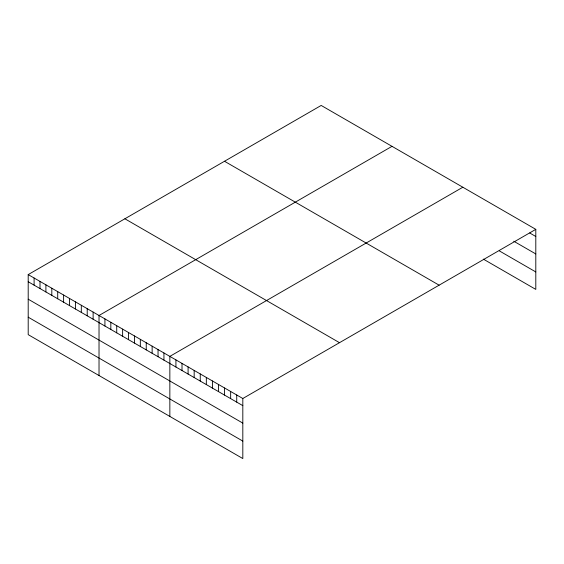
<?xml version="1.0" encoding="UTF-8"?>
<svg xmlns="http://www.w3.org/2000/svg" width="564" height="564" viewBox="0 0 564 564"><rect width="100%" height="100%" fill="white"/><g stroke="black" fill="none" stroke-linecap="round" stroke-linejoin="round"><path stroke-width="0.85" d="M535.8 229.351L242.816 398.508L242.816 458.553L28.2 334.649L28.2 274.597L321.184 105.447L535.8 229.351L535.8 289.402L483.355 259.123M392.008 146.337L99.024 315.487L99.024 375.539M462.832 187.227L169.849 356.377L169.849 416.422M529.716 232.981L535.8 236.492M513.755 241.223L535.8 253.948M499.316 250.874L535.8 271.94M224.5 161.269L439.116 285.172M124.884 218.783L339.5 342.686M28.2 274.597L242.816 398.508M28.2 281.739L242.816 405.643M28.2 299.195L242.816 423.106M28.2 317.187L242.816 441.09M236.732 394.997L236.732 402.132M230.655 391.486L230.655 398.621M224.571 387.976L224.571 395.11M218.494 384.465L218.494 391.599M212.409 380.954L212.409 388.088M206.332 377.443L206.332 384.577M200.248 373.932L200.248 381.067M194.171 370.421L194.171 377.556M188.087 366.91L188.087 374.045M182.01 363.399L182.01 370.541M175.926 359.888L175.926 367.03M163.941 352.972L163.941 360.107M158.04 349.567L158.04 356.702M152.139 346.155L152.139 353.297M146.238 342.75L146.238 349.884M140.337 339.345L140.337 346.479M134.436 335.933L134.436 343.074M128.529 332.527L128.529 339.662M122.628 329.122L122.628 336.257M116.727 325.71L116.727 332.852M110.826 322.305L110.826 329.439M104.925 318.9L104.925 326.034M93.123 312.082L93.123 319.217M87.216 308.677L87.216 315.812M81.315 305.265L81.315 312.407M75.414 301.86L75.414 308.994M69.513 298.455L69.513 305.589M63.612 295.042L63.612 302.184M57.711 291.637L57.711 298.772M51.81 288.232L51.81 295.367M45.903 284.82L45.903 291.962M40.002 281.415L40.002 288.549M34.101 278.01L34.101 285.144"/></g></svg>
